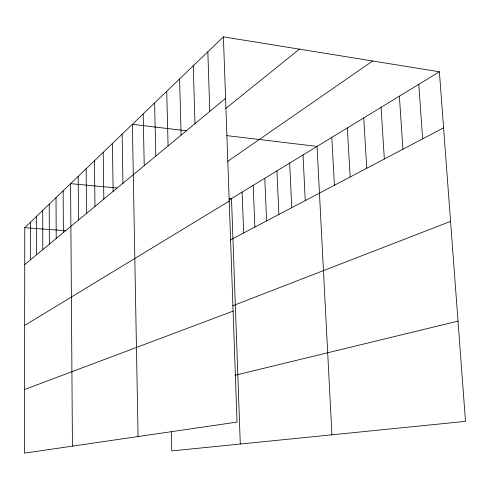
<?xml version="1.0" encoding="UTF-8"?>
<svg xmlns="http://www.w3.org/2000/svg" width="490" height="490" viewBox="0 0 490 490"><rect width="100%" height="100%" fill="white"/><g stroke="black" fill="none" stroke-linecap="round" stroke-linejoin="round"><path stroke-width="0.73" d="M223.403 36.866L24.776 227.685L24.5 453.134L237.019 422.092L223.403 36.866L439.389 71.773L465.5 421.382L171.763 450.91L171.298 431.543M30.503 259.774L30.509 222.178M24.733 264.551L225.578 98.331M225.823 108.437L299.378 49.147M227.311 161.639L372.663 60.993M229.038 200.098L439.389 71.773M24.653 325.421L229.21 201.108M230.288 239.996L443.579 127.865M232.615 305.815L450.561 221.388M24.58 389.526L233.099 311.107M234.882 375.303L458.009 321.128M24.776 227.685L65.795 230.71M116.988 187.97L70.597 183.664L72.434 446.133M229.228 198.383L231.501 198.597L240.284 444.026M186.825 130.836L132.367 124.325L138.076 436.541M226.815 135.62L317.048 146.406L331.926 434.814M418.785 84.341L422.643 138.866M399.375 96.181L402.933 149.23M381.061 107.359L384.344 159.005M363.745 117.919L366.777 168.235M347.349 127.921L350.16 176.976M331.81 137.402L334.407 185.257M303.022 154.963L305.258 200.582M289.67 163.109L291.74 207.686M276.942 170.875L278.865 214.455M264.796 178.28L266.585 220.91M253.201 185.355L254.861 227.078M242.115 192.123L243.653 232.971M207.846 51.818L209.775 111.408M193.268 65.813L194.983 123.645M179.591 78.957L181.116 135.13M166.729 91.312L168.076 145.916M154.613 102.955L155.802 156.071M143.178 113.937L144.225 165.657M122.133 134.156L122.941 183.272M112.431 143.478L113.129 191.388M103.219 152.329L103.825 199.093M94.46 160.738L94.974 206.413M86.124 168.75L86.558 213.377M78.18 176.382L78.541 220.016M63.143 190.824L63.382 232.56M56.025 197.66L56.209 238.501M49.227 204.195L49.349 244.173M42.716 210.449L42.795 249.6M36.481 216.439L36.517 254.794"/></g></svg>
